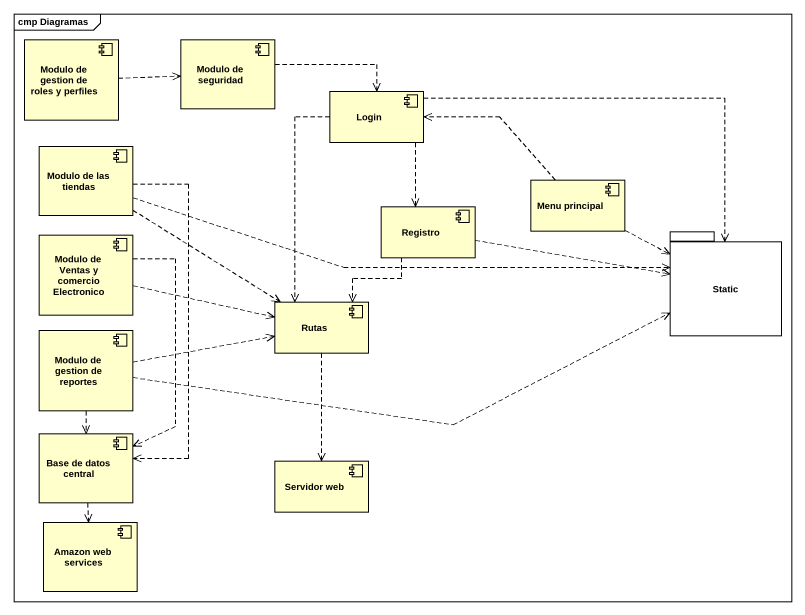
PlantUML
@startuml
mainframe cmp Diagramas
component "Modulo de gestion de roles y perfiles" as Modulo_de_gestion_de_roles
component "Modulo de seguridad" as Modulo_de_seguridad
component Login
component "Modulo de las tiendas" as Modulo_de_las_tiendas
component "Menu principal" as Menu_principal
component Registro
component "Modulo de Ventas y comercio Electronico" as Modulo_de_Ventas_y_comercio
package Static {
}
component "Modulo de gestion de reportes" as Modulo_de_gestion_de
component Rutas
component "Base de datos central" as Base_de_datos_central
component "Servidor web" as Servidor_web
component "Amazon web services" as Amazon_web_services
Modulo_de_gestion_de_roles .right.> Modulo_de_seguridad
Modulo_de_seguridad .right.> Login
Login ..> Registro
Login .right.> Static
Login ..> Rutas
Modulo_de_las_tiendas .right.> Static
Modulo_de_las_tiendas ..> Rutas
Modulo_de_las_tiendas ..> Base_de_datos_central
Menu_principal .left.> Login
Menu_principal .right.> Static
Registro .right.> Static
Registro ..> Rutas
Modulo_de_Ventas_y_comercio .right.> Rutas
Modulo_de_Ventas_y_comercio ..> Base_de_datos_central
Modulo_de_gestion_de .right.> Static
Modulo_de_gestion_de .right.> Rutas
Modulo_de_gestion_de ..> Base_de_datos_central
Rutas ..> Servidor_web
Base_de_datos_central ..> Amazon_web_services
@enduml
